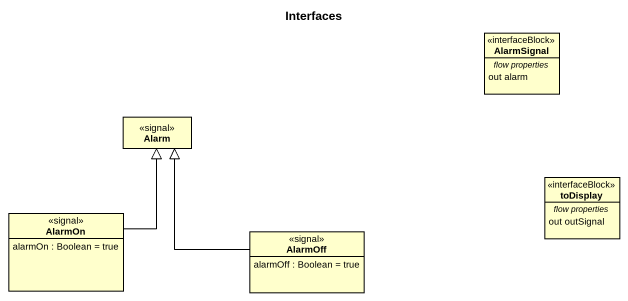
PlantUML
@startuml
title Interfaces
hide circle
hide empty members
class AlarmSignal <<interfaceBlock>> {
  -- flow properties --
  out alarm
}
class Alarm <<signal>>
class toDisplay <<interfaceBlock>> {
  -- flow properties --
  out outSignal
}
class AlarmOn <<signal>> {
  alarmOn : Boolean = true
}
class AlarmOff <<signal>> {
  alarmOff : Boolean = true
}
AlarmOn -up-|> Alarm
AlarmOff -up-|> Alarm
@enduml
